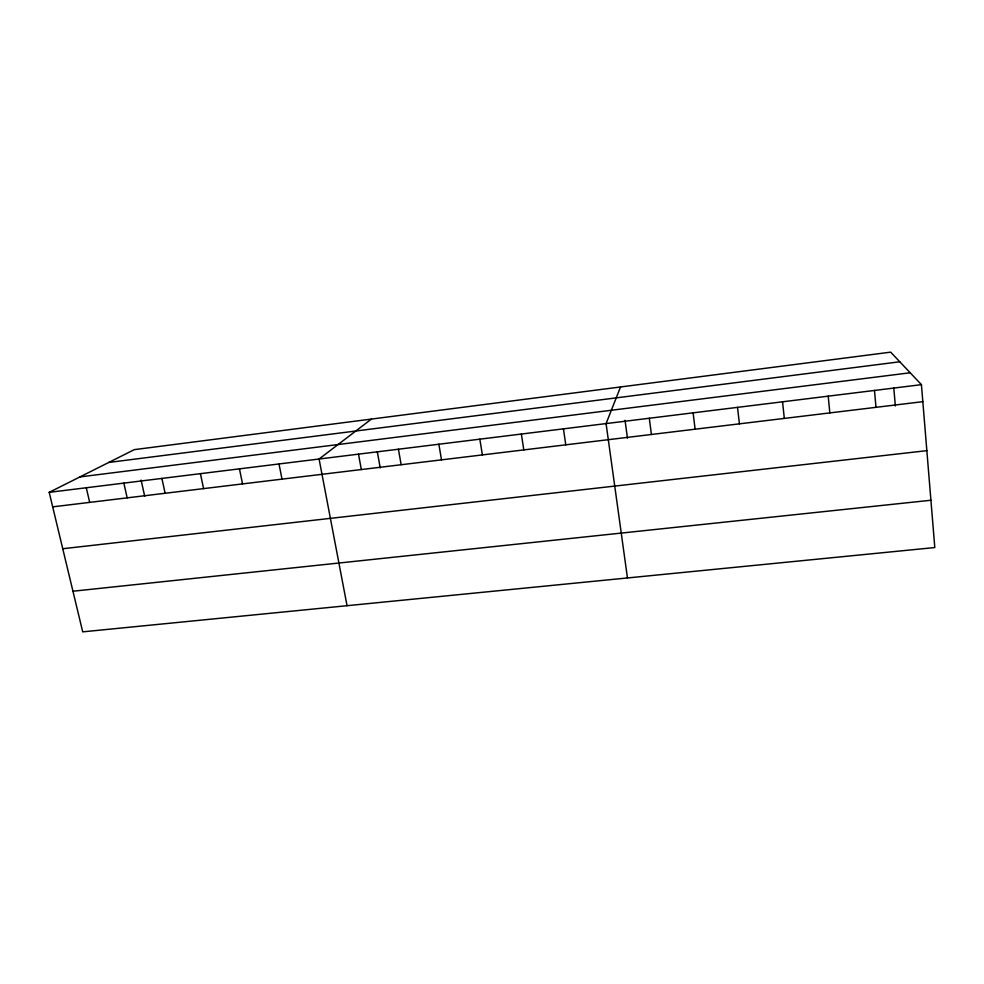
<?xml version="1.0" encoding="UTF-8"?>
<svg xmlns="http://www.w3.org/2000/svg" width="984" height="984" viewBox="0 0 984 984"><rect width="100%" height="100%" fill="white"/><g stroke="black" fill="none" stroke-linecap="round" stroke-linejoin="round"><path stroke-width="1.48" d="M620.535 386.97L606.082 423.587L627.46 577.952M371.435 419.073L319.087 459.011L347.044 605.701M49.2 492.332L134.304 449.639L890.668 352.149L921.43 384.658L934.8 547.547L82.705 631.851L49.2 492.332L921.43 384.658M108.757 462.455L899.782 361.78M79.938 476.92L910.188 372.776M52.693 506.858L922.832 401.669M62.742 548.74L926.842 450.66M72.951 591.224L930.913 500.253M86.285 487.757L89.692 502.381M123.836 483.119L127.182 497.855M141.093 480.069L144.709 496.268M161.88 478.421L165.14 493.267M200.416 473.661L203.59 488.618M239.456 468.851L242.544 483.907M279.013 463.968L282.014 479.134M358.496 454.153L361.325 469.553M377.303 451.656L380.23 467.941M398.422 449.221L401.152 464.731M438.864 444.227L441.496 459.86M479.835 439.171L482.381 454.916M521.36 434.042L523.796 449.909M563.438 428.852L565.775 444.829M625.037 420.303L627.46 438.2M649.305 418.249L651.42 434.485M693.105 412.849L695.122 429.196M737.52 407.364L739.414 423.846M782.538 401.804L784.322 418.409M828.196 396.171L829.844 412.911M874.481 390.451L876.006 407.327M893.779 387.881L895.354 405.962"/></g></svg>
